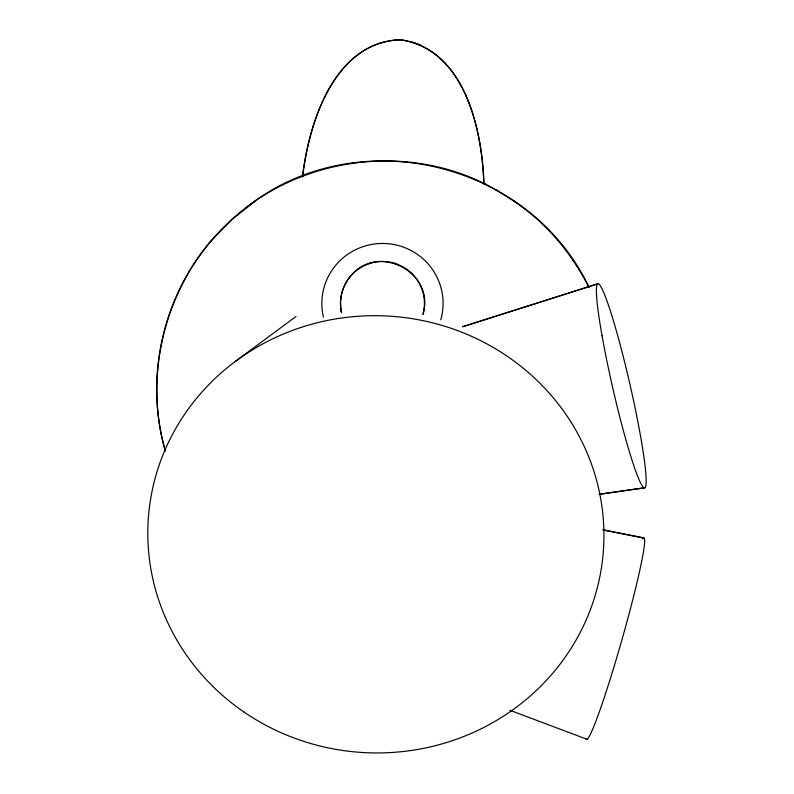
<?xml version="1.0" encoding="UTF-8"?>
<svg xmlns="http://www.w3.org/2000/svg" width="794" height="794" viewBox="0 0 794 794"><rect width="100%" height="100%" fill="white"/><g stroke="black" fill="none" stroke-linecap="round" stroke-linejoin="round"><path stroke-width="1.19" d="M341.589 312.786C338.631 300.271 341.956 286.565 350.144 276.679M302.554 176.427C308.886 122.643 333.937 43.372 398.856 39.7C464.014 46.876 482.375 129.333 483.883 183.215M302.593 177.072C308.876 122.306 334.82 40.901 401.556 39.879C465.274 50.598 482.037 129.888 483.874 184.139M353.489 273.076C343.058 282.892 338.304 298.256 341.44 312.231L341.321 311.675M423.093 313.967C425.703 303.983 424.443 293.075 419.639 283.954M340.815 298.326L340.904 297.74M340.954 297.343L341.033 296.767M423.887 310.097L423.976 309.521M424.026 309.124L424.115 308.538M422.914 314.533C436.164 272.243 376.435 241.634 349.846 277.086M210.757 241.386C162.631 297.244 144.935 377.229 164.586 448.243M212.99 238.815L231.491 219.819L255.132 201.19M209.07 243.381L214.648 236.86M354.213 272.402L356.476 270.486M245.356 208.266C355.047 119.775 528.973 160.676 589.079 287.289M235.213 361.528L295.983 316.488M358.372 269.077L357.27 269.881L363.434 266.03L369.121 263.658M370.798 263.132C389.02 257.464 410.19 266.327 419.163 283.081M598.061 283.726L462.634 326.741L597.564 283.924M368.902 263.727L370.997 263.072M599.42 494.205L644.956 487.675M599.033 494.384L644.46 487.873M602.666 529.777L643.934 537.945M603.619 530.064L643.656 537.995M396.266 263.797L394.31 263.171M412.602 42.092L420.751 45.129M509.857 710.243L586.935 739.283M472.976 178.432L473.978 178.888M484.132 183.503L485.283 184.029M497.888 191.026C415.57 141.808 303.755 154.502 232.95 218.509C168.765 275.24 141.491 368.972 165.42 451.25M513.053 200.584C545.19 221.675 570.628 251.887 588.195 285.919M495.377 189.508L516.031 202.401M410.964 272.65L411.689 273.334M545.587 227.024L541.24 222.856M572.494 259.221L573.903 261.365M575.789 264.204L577.228 266.387M423.49 294.634L423.599 295.189M423.678 295.596L423.788 296.162M341.132 310.702L341.251 311.268M340.537 304.975L340.646 306.057M340.914 308.856L341.023 309.918M642.614 538.957A104.689 6.699 -74.1 0 1 623.052 635.855A104.689 6.699 -74.1 0 1 586.21 738.956M323.436 317.163A60.632 59.977 -2.4 0 1 383.919 243.47A60.632 59.977 -2.4 0 1 440.759 319.853M602.051 335.753A104.689 8.774 77.1 0 0 644.539 487.873A104.689 8.774 77.1 0 0 617.186 333.788A104.689 8.774 77.1 0 0 602.051 335.753M243.808 711.9A228.096 218.588 3.5 0 0 602.934 555.969A228.096 218.588 3.5 0 0 280.887 335.088A228.096 218.588 3.5 0 0 243.808 711.9"/></g></svg>
